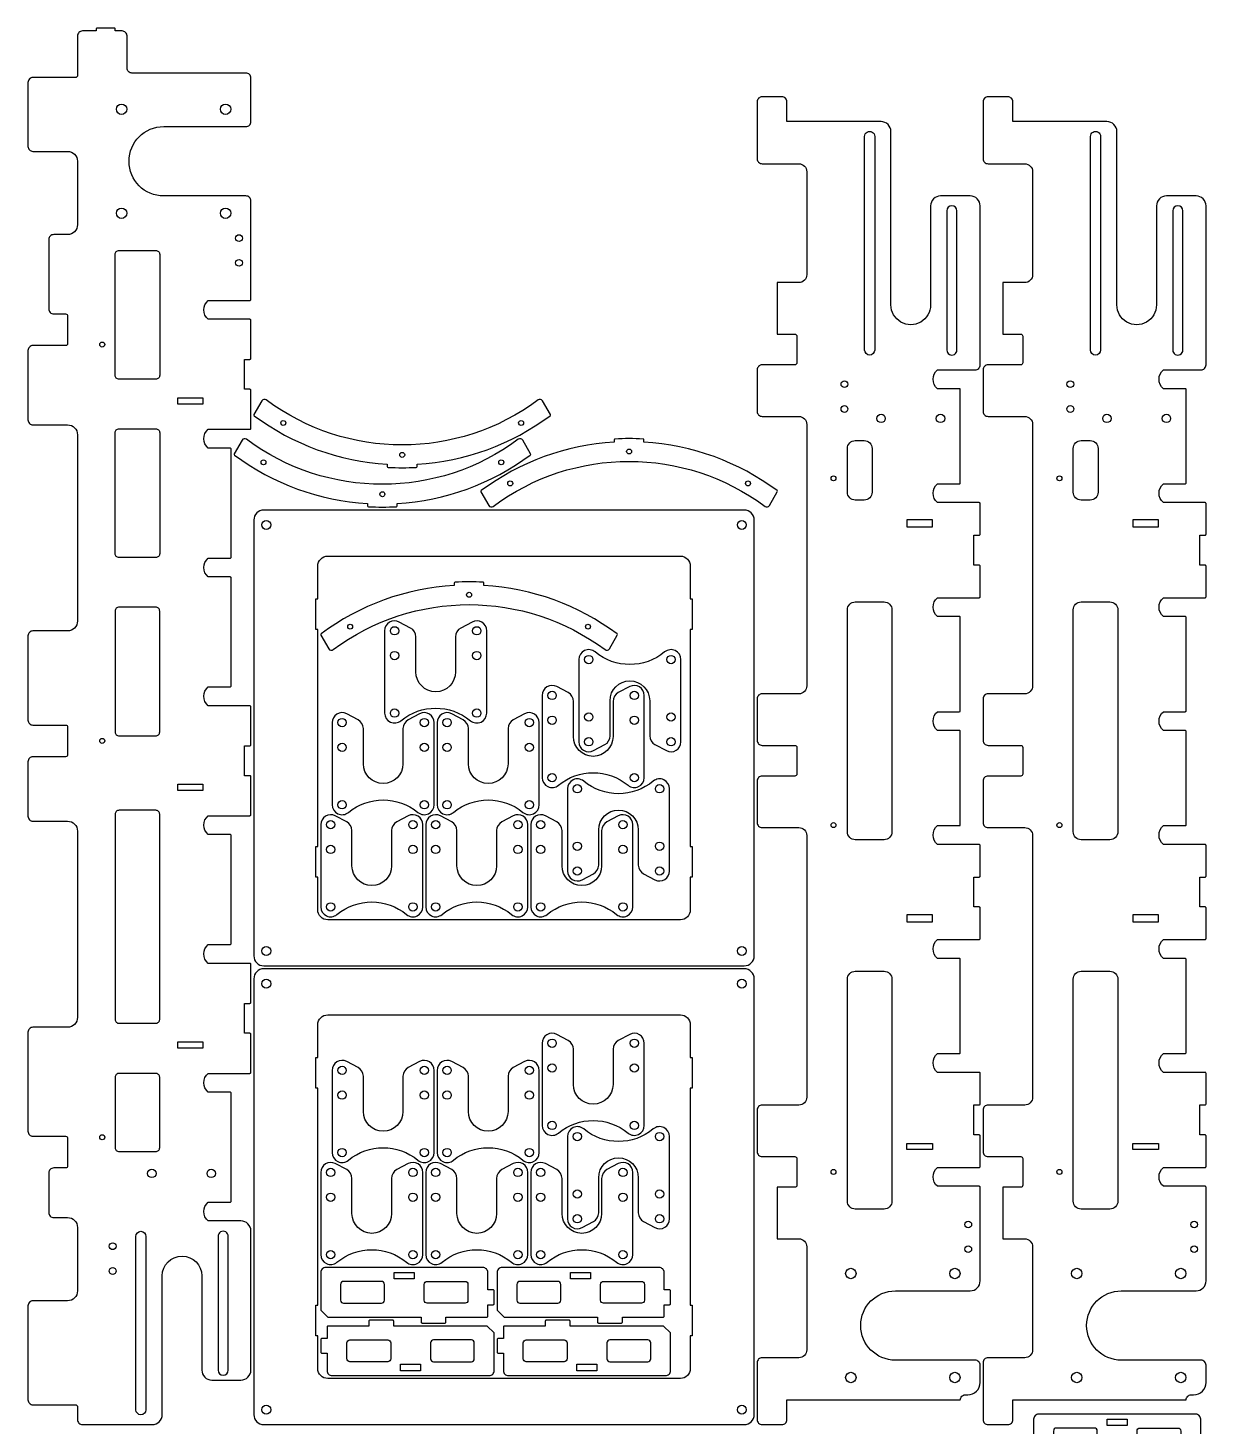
# Model space of a CAD drawing. Extents: x 6578 to 7772, y 12362 to 15184.
# Drawn here: x 6578 to 7768, y 13773 to 15184 of the extents above; entities that cross this region are included whole.
import ezdxf

# ---------------------------------------------------------------- set-up
doc = ezdxf.new("R2010")
doc.units = 0

# ---------------------------------------------------------------- blocks, each defined once
blk = doc.blocks.new('Part1522528238', base_point=(-50, 0))
at = {"layer": '1'}
for points in [[(6, 125.4, 0.4142136), (5, 126.4), (0, 126.4), (0, 167.6, 0.4142136), (-1, 168.6), (-12.5, 168.6), (-12.5, 174, 0.4142136), (-13.5, 175), (-26.5, 175, 0.4142136), (-27.5, 174), (-27.5, 168.6), (-45, 168.6, 0.4142136), (-50, 163.6), (-50, 5, 0.4142136), (-45, 0), (-7, 0), (0, 7), (0, 101.4), (5, 101.4, 0.4142136), (6, 102.4)], [(-14, 145.6), (-14, 107.4, -0.4142136), (-17, 104.4), (-33, 104.4, -0.4142136), (-36, 107.4), (-36, 145.6, -0.4142136), (-33, 148.6), (-17, 148.6, -0.4142136)], [(-14, 61.2, 0.4142136), (-17, 64.2), (-33, 64.2, 0.4142136), (-36, 61.2), (-36, 23, 0.4142136), (-33, 20), (-17, 20, 0.4142136), (-14, 23)]]:
    blk.add_lwpolyline(points, format="xyb", close=True, dxfattribs=at)
blk.add_lwpolyline([(-38.55, 94.4), (-38.55, 74.2), (-45.1, 74.2), (-45.1, 94.4)], close=True, dxfattribs=at)
blk = doc.blocks.new('Part1572707429', base_point=(-50, 0))
at = {"layer": '1'}
for points in [[(6, 125.4, 0.4142136), (5, 126.4), (0, 126.4), (0, 167.6, 0.4142136), (-1, 168.6), (-12.5, 168.6), (-12.5, 174, 0.4142136), (-13.5, 175), (-26.5, 175, 0.4142136), (-27.5, 174), (-27.5, 168.6), (-45, 168.6, 0.4142136), (-50, 163.6), (-50, 5, 0.4142136), (-45, 0), (-7, 0), (0, 7), (0, 101.4), (5, 101.4, 0.4142136), (6, 102.4)], [(-14, 145.6), (-14, 107.4, -0.4142136), (-17, 104.4), (-33, 104.4, -0.4142136), (-36, 107.4), (-36, 145.6, -0.4142136), (-33, 148.6), (-17, 148.6, -0.4142136)], [(-14, 61.2, 0.4142136), (-17, 64.2), (-33, 64.2, 0.4142136), (-36, 61.2), (-36, 23, 0.4142136), (-33, 20), (-17, 20, 0.4142136), (-14, 23)]]:
    blk.add_lwpolyline(points, format="xyb", close=True, dxfattribs=at)
blk.add_lwpolyline([(-38.55, 94.4), (-38.55, 74.2), (-45.1, 74.2), (-45.1, 94.4)], close=True, dxfattribs=at)
blk = doc.blocks.new('Part1651051524', base_point=(-50, 0))
at = {"layer": '1'}
for points in [[(6, 125.4, 0.4142136), (5, 126.4), (0, 126.4), (0, 167.6, 0.4142136), (-1, 168.6), (-12.5, 168.6), (-12.5, 174, 0.4142136), (-13.5, 175), (-26.5, 175, 0.4142136), (-27.5, 174), (-27.5, 168.6), (-45, 168.6, 0.4142136), (-50, 163.6), (-50, 5, 0.4142136), (-45, 0), (-7, 0), (0, 7), (0, 101.4), (5, 101.4, 0.4142136), (6, 102.4)], [(-14, 145.6), (-14, 107.4, -0.4142136), (-17, 104.4), (-33, 104.4, -0.4142136), (-36, 107.4), (-36, 145.6, -0.4142136), (-33, 148.6), (-17, 148.6, -0.4142136)], [(-14, 61.2, 0.4142136), (-17, 64.2), (-33, 64.2, 0.4142136), (-36, 61.2), (-36, 23, 0.4142136), (-33, 20), (-17, 20, 0.4142136), (-14, 23)]]:
    blk.add_lwpolyline(points, format="xyb", close=True, dxfattribs=at)
blk.add_lwpolyline([(-38.55, 94.4), (-38.55, 74.2), (-45.1, 74.2), (-45.1, 94.4)], close=True, dxfattribs=at)
blk = doc.blocks.new('Part410150590', base_point=(-51.5, -51.5))
at = {"layer": '1'}
blk.add_lwpolyline([(50.4, 36.8, 0.564148), (41.5, 51.5), (-41.5, 51.5, 0.635092), (-49.2, 35.1, -0.360783), (-49.2, -35.1, 0.635092), (-41.5, -51.5), (41.5, -51.5, 0.564148), (50.4, -36.8), (44.3, -25.3, 0.278651), (35.5, -20), (0, -20, -1), (0, 20), (35.5, 20, 0.278651), (44.3, 25.3)], format="xyb", close=True, dxfattribs=at)
for centre in [(-41.5, 41.5), (16.5, 41.5), (41.5, 41.5), (-41.5, -41.5), (16.5, -41.5), (41.5, -41.5)]:
    blk.add_circle(centre, 4.2, dxfattribs=at)
blk = doc.blocks.new('Part623803835', base_point=(-51.5, -51.5))
at = {"layer": '1'}
blk.add_lwpolyline([(50.4, 36.8, 0.564148), (41.5, 51.5), (-41.5, 51.5, 0.635092), (-49.2, 35.1, -0.360783), (-49.2, -35.1, 0.635092), (-41.5, -51.5), (41.5, -51.5, 0.564148), (50.4, -36.8), (44.3, -25.3, 0.278651), (35.5, -20), (0, -20, -1), (0, 20), (35.5, 20, 0.278651), (44.3, 25.3)], format="xyb", close=True, dxfattribs=at)
for centre in [(-41.5, 41.5), (16.5, 41.5), (41.5, 41.5), (-41.5, -41.5), (16.5, -41.5), (41.5, -41.5)]:
    blk.add_circle(centre, 4.2, dxfattribs=at)
blk = doc.blocks.new('Part292893852', base_point=(-51.5, -51.5))
at = {"layer": '1'}
blk.add_lwpolyline([(50.4, 36.8, 0.564148), (41.5, 51.5), (-41.5, 51.5, 0.635092), (-49.2, 35.1, -0.360783), (-49.2, -35.1, 0.635092), (-41.5, -51.5), (41.5, -51.5, 0.564148), (50.4, -36.8), (44.3, -25.3, 0.278651), (35.5, -20), (0, -20, -1), (0, 20), (35.5, 20, 0.278651), (44.3, 25.3)], format="xyb", close=True, dxfattribs=at)
for centre in [(-41.5, 41.5), (16.5, 41.5), (41.5, 41.5), (-41.5, -41.5), (16.5, -41.5), (41.5, -41.5)]:
    blk.add_circle(centre, 4.2, dxfattribs=at)
blk = doc.blocks.new('Part1244484945', base_point=(-51.5, -51.5))
at = {"layer": '1'}
blk.add_lwpolyline([(50.4, 36.8, 0.564148), (41.5, 51.5), (-41.5, 51.5, 0.635092), (-49.2, 35.1, -0.360783), (-49.2, -35.1, 0.635092), (-41.5, -51.5), (41.5, -51.5, 0.564148), (50.4, -36.8), (44.3, -25.3, 0.278651), (35.5, -20), (0, -20, -1), (0, 20), (35.5, 20, 0.278651), (44.3, 25.3)], format="xyb", close=True, dxfattribs=at)
for centre in [(-41.5, 41.5), (16.5, 41.5), (41.5, 41.5), (-41.5, -41.5), (16.5, -41.5), (41.5, -41.5)]:
    blk.add_circle(centre, 4.2, dxfattribs=at)
blk = doc.blocks.new('Part1448266379', base_point=(-51.5, -51.5))
at = {"layer": '1'}
blk.add_lwpolyline([(50.4, 36.8, 0.564148), (41.5, 51.5), (-41.5, 51.5, 0.635092), (-49.2, 35.1, -0.360783), (-49.2, -35.1, 0.635092), (-41.5, -51.5), (41.5, -51.5, 0.564148), (50.4, -36.8), (44.3, -25.3, 0.278651), (35.5, -20), (0, -20, -1), (0, 20), (35.5, 20, 0.278651), (44.3, 25.3)], format="xyb", close=True, dxfattribs=at)
for centre in [(-41.5, 41.5), (16.5, 41.5), (41.5, 41.5), (-41.5, -41.5), (16.5, -41.5), (41.5, -41.5)]:
    blk.add_circle(centre, 4.2, dxfattribs=at)
blk = doc.blocks.new('Part2090410665', base_point=(-51.5, -51.5))
at = {"layer": '1'}
blk.add_lwpolyline([(50.4, 36.8, 0.564148), (41.5, 51.5), (-41.5, 51.5, 0.635092), (-49.2, 35.1, -0.360783), (-49.2, -35.1, 0.635092), (-41.5, -51.5), (41.5, -51.5, 0.564148), (50.4, -36.8), (44.3, -25.3, 0.278651), (35.5, -20), (0, -20, -1), (0, 20), (35.5, 20, 0.278651), (44.3, 25.3)], format="xyb", close=True, dxfattribs=at)
for centre in [(-41.5, 41.5), (16.5, 41.5), (41.5, 41.5), (-41.5, -41.5), (16.5, -41.5), (41.5, -41.5)]:
    blk.add_circle(centre, 4.2, dxfattribs=at)
blk = doc.blocks.new('Part577507867', base_point=(-51.5, -51.5))
at = {"layer": '1'}
blk.add_lwpolyline([(50.4, 36.8, 0.564148), (41.5, 51.5), (-41.5, 51.5, 0.635092), (-49.2, 35.1, -0.360783), (-49.2, -35.1, 0.635092), (-41.5, -51.5), (41.5, -51.5, 0.564148), (50.4, -36.8), (44.3, -25.3, 0.278651), (35.5, -20), (0, -20, -1), (0, 20), (35.5, 20, 0.278651), (44.3, 25.3)], format="xyb", close=True, dxfattribs=at)
for centre in [(-41.5, 41.5), (16.5, 41.5), (41.5, 41.5), (-41.5, -41.5), (16.5, -41.5), (41.5, -41.5)]:
    blk.add_circle(centre, 4.2, dxfattribs=at)
blk = doc.blocks.new('Part814540800', base_point=(-50, 0))
at = {"layer": '1'}
for points in [[(6, 125.4, 0.4142136), (5, 126.4), (0, 126.4), (0, 167.6, 0.4142136), (-1, 168.6), (-12.5, 168.6), (-12.5, 174, 0.4142136), (-13.5, 175), (-26.5, 175, 0.4142136), (-27.5, 174), (-27.5, 168.6), (-45, 168.6, 0.4142136), (-50, 163.6), (-50, 5, 0.4142136), (-45, 0), (-7, 0), (0, 7), (0, 101.4), (5, 101.4, 0.4142136), (6, 102.4)], [(-14, 145.6), (-14, 107.4, -0.4142136), (-17, 104.4), (-33, 104.4, -0.4142136), (-36, 107.4), (-36, 145.6, -0.4142136), (-33, 148.6), (-17, 148.6, -0.4142136)], [(-14, 61.2, 0.4142136), (-17, 64.2), (-33, 64.2, 0.4142136), (-36, 61.2), (-36, 23, 0.4142136), (-33, 20), (-17, 20, 0.4142136), (-14, 23)]]:
    blk.add_lwpolyline(points, format="xyb", close=True, dxfattribs=at)
blk.add_lwpolyline([(-38.55, 94.4), (-38.55, 74.2), (-45.1, 74.2), (-45.1, 94.4)], close=True, dxfattribs=at)
blk = doc.blocks.new('Part955461037', base_point=(-50, 0))
at = {"layer": '1'}
for points in [[(6, 125.4, 0.4142136), (5, 126.4), (0, 126.4), (0, 167.6, 0.4142136), (-1, 168.6), (-12.5, 168.6), (-12.5, 174, 0.4142136), (-13.5, 175), (-26.5, 175, 0.4142136), (-27.5, 174), (-27.5, 168.6), (-45, 168.6, 0.4142136), (-50, 163.6), (-50, 5, 0.4142136), (-45, 0), (-7, 0), (0, 7), (0, 101.4), (5, 101.4, 0.4142136), (6, 102.4)], [(-14, 145.6), (-14, 107.4, -0.4142136), (-17, 104.4), (-33, 104.4, -0.4142136), (-36, 107.4), (-36, 145.6, -0.4142136), (-33, 148.6), (-17, 148.6, -0.4142136)], [(-14, 61.2, 0.4142136), (-17, 64.2), (-33, 64.2, 0.4142136), (-36, 61.2), (-36, 23, 0.4142136), (-33, 20), (-17, 20, 0.4142136), (-14, 23)]]:
    blk.add_lwpolyline(points, format="xyb", close=True, dxfattribs=at)
blk.add_lwpolyline([(-38.55, 94.4), (-38.55, 74.2), (-45.1, 74.2), (-45.1, 94.4)], close=True, dxfattribs=at)
blk = doc.blocks.new('Part1011999156', base_point=(-230, -252.5))
at = {"layer": '1'}
for points in [[(230, 242.5, 0.414214), (220, 252.5), (-220, 252.5, 0.414214), (-230, 242.5), (-230, -242.5, 0.414214), (-220, -252.5), (220, -252.5, 0.414214), (230, -242.5)], [(183.5, 178), (183.5, -178, -0.414214), (173.5, -188), (140.5, -188), (140.5, -190), (109.5, -190), (109.5, -188), (-109.5, -188), (-109.5, -190), (-140.5, -190), (-140.5, -188), (-173.5, -188, -0.414214), (-183.5, -178), (-183.5, 178, -0.414214), (-173.5, 188), (-140.5, 188), (-140.5, 190), (-109.5, 190), (-109.5, 188), (109.5, 188), (109.5, 190), (140.5, 190), (140.5, 188), (173.5, 188, -0.414214)]]:
    blk.add_lwpolyline(points, format="xyb", close=True, dxfattribs=at)
for centre in [(-215, 240), (215, 240), (-215, -240), (215, -240)]:
    blk.add_circle(centre, 4.5, dxfattribs=at)
blk = doc.blocks.new('Part1144773923', base_point=(-4.5, -30))
at = {"layer": '1'}
for points in [[(1405, 95.5, 0.414214), (1395, 105.5), (1255, 105.5, -1), (1255, 145.5), (1350, 145.5, 0.414214), (1360, 155.5), (1360, 185, 0.414214), (1350, 195), (1209.5, 195, 0.414214), (1199.5, 185), (1199.5, 151.9, -0.460628), (1180.5, 151.9), (1180.5, 174, 0.414214), (1179.5, 175), (1070.5, 175, 0.414214), (1069.5, 174), (1069.5, 151.9, -0.460628), (1050.5, 151.9), (1050.5, 194, 0.414214), (1049.5, 195), (1011.1, 195, 0.414214), (1010.1, 194), (1010.1, 188.7), (979.9, 188.7), (979.9, 194, 0.414214), (978.9, 195), (940.5, 195, 0.414214), (939.5, 194), (939.5, 151.9, -0.460628), (920.5, 151.9), (920.5, 174, 0.414214), (919.5, 175), (810.5, 175, 0.414214), (809.5, 174), (809.5, 151.9, -0.460628), (790.5, 151.9), (790.5, 194, 0.414214), (789.5, 195), (751.1, 195, 0.414214), (750.1, 194), (750.1, 188.7), (719.9, 188.7), (719.9, 194, 0.414214), (718.9, 195), (680.5, 195, 0.414214), (679.5, 194), (679.5, 151.9, -0.460628), (660.5, 151.9), (660.5, 174, 0.414214), (659.5, 175), (550.5, 175, 0.414214), (549.5, 174), (549.5, 151.9, -0.460628), (530.5, 151.9), (530.5, 174, 0.414214), (529.5, 175), (420.5, 175, 0.414214), (419.5, 174), (419.5, 151.9, -0.460628), (400.5, 151.9), (400.5, 194, 0.414214), (399.5, 195), (361.1, 195, 0.414214), (360.1, 194), (360.1, 188.7), (329.9, 188.7), (329.9, 194, 0.414214), (328.9, 195), (290.5, 195, 0.414214), (289.5, 194), (289.5, 151.9, -0.460628), (270.5, 151.9), (270.5, 194, 0.414214), (269.5, 195), (170, 195, 0.414214), (165, 190), (165, 107, -1), (95, 107), (95, 190, 0.414214), (90, 195), (46, 195, 0.414214), (41, 190), (41, 75, -0.414214), (36, 70), (3.5, 70, 0.414214), (-1.5, 65), (-1.5, 58), (-3.5, 58, 0.414214), (-4.5, 57), (-4.5, 40, 0.414214), (-3.5, 39), (-1.5, 39), (-1.5, 25, 0.414214), (3.5, 20), (43.5, 20, -0.414214), (45.5, 18), (45.5, -25, 0.414214), (50.5, -30), (115, -30, 0.414214), (120, -25), (120, 10, -0.414214), (130, 20), (194, 20, -0.414214), (204, 10), (204, -4, 0.414214), (209, -9), (279, -9, 0.414214), (284, -4), (284, 8, -0.414214), (286, 10), (314, 10, -0.414214), (316, 8), (316, -25, 0.414214), (321, -30), (391, -30, 0.414214), (396, -25), (396, 10, -0.414214), (406, 20), (594, 20, -0.414214), (604, 10), (604, -25, 0.414214), (609, -30), (694, -30, 0.414214), (699, -25), (699, 8, -0.414214), (701, 10), (729, 10, -0.414214), (731, 8), (731, -25, 0.414214), (736, -30), (791, -30, 0.414214), (796, -25), (796, 10, -0.414214), (806, 20), (994, 20, -0.414214), (1004, 10), (1004, -25, 0.414214), (1009, -30), (1109, -30, 0.414214), (1114, -25), (1114, 8, -0.414214), (1116, 10), (1144, 10, -0.414214), (1146, 8), (1146, -4, 0.414214), (1151, -9), (1191, -9, 0.414214), (1196, -4), (1196, 10, -0.414214), (1206, 20), (1270.1, 20, -0.414214), (1280.1, 10), (1280.1, -25, 0.414214), (1285.1, -30), (1380, -30, 0.414214), (1385, -25), (1385, 18, -0.414214), (1387, 20), (1400, 20, 0.414214), (1405, 25)], [(1350, 172.1), (1215, 172.1, 1), (1215, 161.9), (1350, 161.9, 1)], [(350, 99), (350, 62, -0.414214), (346, 58), (224, 58, -0.414214), (220, 62), (220, 99, -0.414214), (224, 103), (346, 103, -0.414214)], [(530, 99), (530, 62, -0.414214), (526, 58), (404, 58, -0.414214), (400, 62), (400, 99, -0.414214), (404, 103), (526, 103, -0.414214)], [(710, 99, 0.414214), (706, 103), (584, 103, 0.414214), (580, 99), (580, 62, 0.414214), (584, 58), (706, 58, 0.414214), (710, 62)], [(1000, 99, 0.414214), (996, 103), (789, 103, 0.414214), (785, 99), (785, 62, 0.414214), (789, 58), (996, 58, 0.414214), (1000, 62)], [(1129.5, 99, 0.414214), (1125.5, 103), (1054.5, 103, 0.414214), (1050.5, 99), (1050.5, 62, 0.414214), (1054.5, 58), (1125.5, 58, 0.414214), (1129.5, 62)], [(1390, 89.1, -1), (1390, 78.9), (1215, 78.9, -1), (1215, 89.1)]]:
    blk.add_lwpolyline(points, format="xyb", close=True, dxfattribs=at)
for points in [[(375.1, 146.5), (375.1, 121.3), (368.6, 121.3), (368.6, 146.5)], [(765.1, 146.5), (765.1, 121.3), (758.6, 121.3), (758.6, 146.5)], [(1025.1, 146.5), (1025.1, 121.3), (1018.6, 121.3), (1018.6, 146.5)]]:
    blk.add_lwpolyline(points, close=True, dxfattribs=at)
for centre, radius in [((207.5, 183), 3.4), ((232.5, 183), 3.4), ((77.5, 169.5), 5.25), ((182.5, 169.5), 5.25), ((1151.5, 155), 4.25), ((1151.5, 95), 4.25), ((77.5, 64.5), 5.25), ((182.5, 64.5), 5.25), ((1225, 55.5), 3.4), ((1250, 55.5), 3.4), ((315, 45), 2.5), ((715, 45), 2.5), ((1115, 45), 2.5)]:
    blk.add_circle(centre, radius, dxfattribs=at)
blk = doc.blocks.new('Part1397947152', base_point=(-51.5, -51.5))
at = {"layer": '1'}
blk.add_lwpolyline([(50.4, 36.8, 0.564148), (41.5, 51.5), (-41.5, 51.5, 0.635092), (-49.2, 35.1, -0.360783), (-49.2, -35.1, 0.635092), (-41.5, -51.5), (41.5, -51.5, 0.564148), (50.4, -36.8), (44.3, -25.3, 0.278651), (35.5, -20), (0, -20, -1), (0, 20), (35.5, 20, 0.278651), (44.3, 25.3)], format="xyb", close=True, dxfattribs=at)
for centre in [(-41.5, 41.5), (16.5, 41.5), (41.5, 41.5), (-41.5, -41.5), (16.5, -41.5), (41.5, -41.5)]:
    blk.add_circle(centre, 4.2, dxfattribs=at)
blk = doc.blocks.new('Part697620999', base_point=(-51.5, -51.5))
at = {"layer": '1'}
blk.add_lwpolyline([(50.4, 36.8, 0.564148), (41.5, 51.5), (-41.5, 51.5, 0.635092), (-49.2, 35.1, -0.360783), (-49.2, -35.1, 0.635092), (-41.5, -51.5), (41.5, -51.5, 0.564148), (50.4, -36.8), (44.3, -25.3, 0.278651), (35.5, -20), (0, -20, -1), (0, 20), (35.5, 20, 0.278651), (44.3, 25.3)], format="xyb", close=True, dxfattribs=at)
for centre in [(-41.5, 41.5), (16.5, 41.5), (41.5, 41.5), (-41.5, -41.5), (16.5, -41.5), (41.5, -41.5)]:
    blk.add_circle(centre, 4.2, dxfattribs=at)
blk = doc.blocks.new('Part1007782163', base_point=(-149.7, -203))
at = {"layer": '1'}
blk.add_lwpolyline([(149.6, -149.2), (141.6, -135.5, 0.448529), (137.2, -134.6, -0.331014), (-137.2, -134.6, 0.448529), (-141.6, -135.5), (-149.6, -149.2, 0.380534), (-149.3, -150.5, 0.146), (-15, -199.5), (-15, -201.6, 0.398025), (-14.1, -202.6, 0.0278), (14.1, -202.6, 0.398025), (15, -201.6), (15, -199.5, 0.146), (149.3, -150.5, 0.380534)], format="xyb", close=True, dxfattribs=at)
for centre in [(-120, -157.8), (120, -157.8), (0, -190)]:
    blk.add_circle(centre, 2.5, dxfattribs=at)
blk = doc.blocks.new('Part1887703196', base_point=(-51.5, -51.5))
at = {"layer": '1'}
blk.add_lwpolyline([(50.4, 36.8, 0.564148), (41.5, 51.5), (-41.5, 51.5, 0.635092), (-49.2, 35.1, -0.360783), (-49.2, -35.1, 0.635092), (-41.5, -51.5), (41.5, -51.5, 0.564148), (50.4, -36.8), (44.3, -25.3, 0.278651), (35.5, -20), (0, -20, -1), (0, 20), (35.5, 20, 0.278651), (44.3, 25.3)], format="xyb", close=True, dxfattribs=at)
for centre in [(-41.5, 41.5), (16.5, 41.5), (41.5, 41.5), (-41.5, -41.5), (16.5, -41.5), (41.5, -41.5)]:
    blk.add_circle(centre, 4.2, dxfattribs=at)
blk = doc.blocks.new('Part479207461', base_point=(-51.5, -51.5))
at = {"layer": '1'}
blk.add_lwpolyline([(50.4, 36.8, 0.564148), (41.5, 51.5), (-41.5, 51.5, 0.635092), (-49.2, 35.1, -0.360783), (-49.2, -35.1, 0.635092), (-41.5, -51.5), (41.5, -51.5, 0.564148), (50.4, -36.8), (44.3, -25.3, 0.278651), (35.5, -20), (0, -20, -1), (0, 20), (35.5, 20, 0.278651), (44.3, 25.3)], format="xyb", close=True, dxfattribs=at)
for centre in [(-41.5, 41.5), (16.5, 41.5), (41.5, 41.5), (-41.5, -41.5), (16.5, -41.5), (41.5, -41.5)]:
    blk.add_circle(centre, 4.2, dxfattribs=at)
blk = doc.blocks.new('Part1319103831', base_point=(-51.5, -51.5))
at = {"layer": '1'}
blk.add_lwpolyline([(50.4, 36.8, 0.564148), (41.5, 51.5), (-41.5, 51.5, 0.635092), (-49.2, 35.1, -0.360783), (-49.2, -35.1, 0.635092), (-41.5, -51.5), (41.5, -51.5, 0.564148), (50.4, -36.8), (44.3, -25.3, 0.278651), (35.5, -20), (0, -20, -1), (0, 20), (35.5, 20, 0.278651), (44.3, 25.3)], format="xyb", close=True, dxfattribs=at)
for centre in [(-41.5, 41.5), (16.5, 41.5), (41.5, 41.5), (-41.5, -41.5), (16.5, -41.5), (41.5, -41.5)]:
    blk.add_circle(centre, 4.2, dxfattribs=at)
blk = doc.blocks.new('Part708903608', base_point=(-51.5, -51.5))
at = {"layer": '1'}
blk.add_lwpolyline([(50.4, 36.8, 0.564148), (41.5, 51.5), (-41.5, 51.5, 0.635092), (-49.2, 35.1, -0.360783), (-49.2, -35.1, 0.635092), (-41.5, -51.5), (41.5, -51.5, 0.564148), (50.4, -36.8), (44.3, -25.3, 0.278651), (35.5, -20), (0, -20, -1), (0, 20), (35.5, 20, 0.278651), (44.3, 25.3)], format="xyb", close=True, dxfattribs=at)
for centre in [(-41.5, 41.5), (16.5, 41.5), (41.5, 41.5), (-41.5, -41.5), (16.5, -41.5), (41.5, -41.5)]:
    blk.add_circle(centre, 4.2, dxfattribs=at)
blk = doc.blocks.new('Part846213018', base_point=(-51.5, -51.5))
at = {"layer": '1'}
blk.add_lwpolyline([(50.4, 36.8, 0.564148), (41.5, 51.5), (-41.5, 51.5, 0.635092), (-49.2, 35.1, -0.360783), (-49.2, -35.1, 0.635092), (-41.5, -51.5), (41.5, -51.5, 0.564148), (50.4, -36.8), (44.3, -25.3, 0.278651), (35.5, -20), (0, -20, -1), (0, 20), (35.5, 20, 0.278651), (44.3, 25.3)], format="xyb", close=True, dxfattribs=at)
for centre in [(-41.5, 41.5), (16.5, 41.5), (41.5, 41.5), (-41.5, -41.5), (16.5, -41.5), (41.5, -41.5)]:
    blk.add_circle(centre, 4.2, dxfattribs=at)
blk = doc.blocks.new('Part278149310', base_point=(-51.5, -51.5))
at = {"layer": '1'}
blk.add_lwpolyline([(50.4, 36.8, 0.564148), (41.5, 51.5), (-41.5, 51.5, 0.635092), (-49.2, 35.1, -0.360783), (-49.2, -35.1, 0.635092), (-41.5, -51.5), (41.5, -51.5, 0.564148), (50.4, -36.8), (44.3, -25.3, 0.278651), (35.5, -20), (0, -20, -1), (0, 20), (35.5, 20, 0.278651), (44.3, 25.3)], format="xyb", close=True, dxfattribs=at)
for centre in [(-41.5, 41.5), (16.5, 41.5), (41.5, 41.5), (-41.5, -41.5), (16.5, -41.5), (41.5, -41.5)]:
    blk.add_circle(centre, 4.2, dxfattribs=at)
blk = doc.blocks.new('Part2048611768', base_point=(-51.5, -51.5))
at = {"layer": '1'}
blk.add_lwpolyline([(50.4, 36.8, 0.564148), (41.5, 51.5), (-41.5, 51.5, 0.635092), (-49.2, 35.1, -0.360783), (-49.2, -35.1, 0.635092), (-41.5, -51.5), (41.5, -51.5, 0.564148), (50.4, -36.8), (44.3, -25.3, 0.278651), (35.5, -20), (0, -20, -1), (0, 20), (35.5, 20, 0.278651), (44.3, 25.3)], format="xyb", close=True, dxfattribs=at)
for centre in [(-41.5, 41.5), (16.5, 41.5), (41.5, 41.5), (-41.5, -41.5), (16.5, -41.5), (41.5, -41.5)]:
    blk.add_circle(centre, 4.2, dxfattribs=at)
blk = doc.blocks.new('Part396262022', base_point=(-230, -252.5))
at = {"layer": '1'}
for points in [[(230, 242.5, 0.414214), (220, 252.5), (-220, 252.5, 0.414214), (-230, 242.5), (-230, -242.5, 0.414214), (-220, -252.5), (220, -252.5, 0.414214), (230, -242.5)], [(183.5, 178), (183.5, -178, -0.414214), (173.5, -188), (140.5, -188), (140.5, -190), (109.5, -190), (109.5, -188), (-109.5, -188), (-109.5, -190), (-140.5, -190), (-140.5, -188), (-173.5, -188, -0.414214), (-183.5, -178), (-183.5, 178, -0.414214), (-173.5, 188), (-140.5, 188), (-140.5, 190), (-109.5, 190), (-109.5, 188), (109.5, 188), (109.5, 190), (140.5, 190), (140.5, 188), (173.5, 188, -0.414214)]]:
    blk.add_lwpolyline(points, format="xyb", close=True, dxfattribs=at)
for centre in [(-215, 240), (215, 240), (-215, -240), (215, -240)]:
    blk.add_circle(centre, 4.5, dxfattribs=at)
blk = doc.blocks.new('Part964559011', base_point=(0, -30))
at = {"layer": '1'}
for points in [[(1340, -5, 0.414214), (1335, 0), (1315, 0), (1315, 175, -0.414214), (1310, 180), (1310, 182.5, 0.414214), (1297.5, 195), (1280, 195, 0.414214), (1275, 190), (1275, 109.5, -1), (1205, 109.5), (1205, 185, 0.414214), (1195, 195), (1100.5, 195, 0.414214), (1099.5, 194), (1099.5, 151.9, -0.460628), (1080.5, 151.9), (1080.5, 194, 0.414214), (1079.5, 195), (1048.7, 195, 0.414214), (1047.7, 194), (1047.7, 188.7), (1017.4, 188.7), (1017.4, 194, 0.414214), (1016.4, 195), (985.5, 195, 0.414214), (984.5, 194), (984.5, 151.9, -0.460628), (965.5, 151.9), (965.5, 174, 0.414214), (964.5, 175), (870.5, 175, 0.414214), (869.5, 174), (869.5, 151.9, -0.460628), (850.5, 151.9), (850.5, 194, 0.414214), (849.5, 195), (818.6, 195, 0.414214), (817.6, 194), (817.6, 188.7), (787.4, 188.7), (787.4, 194, 0.414214), (786.4, 195), (755.5, 195, 0.414214), (754.5, 194), (754.5, 151.9, -0.460628), (735.5, 151.9), (735.5, 174, 0.414214), (734.5, 175), (640.5, 175, 0.414214), (639.5, 174), (639.5, 151.9, -0.460628), (620.5, 151.9), (620.5, 174, 0.414214), (619.5, 175), (525.5, 175, 0.414214), (524.5, 174), (524.5, 151.9, -0.460628), (505.5, 151.9), (505.5, 194, 0.414214), (504.5, 195), (473.6, 195, 0.414214), (472.6, 194), (472.6, 188.7), (442.4, 188.7), (442.4, 194, 0.414214), (441.4, 195), (410.5, 195, 0.414214), (409.5, 194), (409.5, 151.9, -0.460628), (390.5, 151.9), (390.5, 174, 0.414214), (389.5, 175), (295.5, 175, 0.414214), (294.5, 174), (294.5, 151.9, -0.460628), (275.5, 151.9), (275.5, 190, 0.414214), (270.5, 195), (110, 195, 0.414214), (100, 185), (100, 155, 0.414214), (110, 145), (210, 145, -1), (210, 105), (35, 105, 0.414214), (25, 95), (25, 0), (5, 0, 0.414214), (0, -5), (0, -25, 0.414214), (5, -30), (62.5, -30, 0.414214), (67.5, -25), (67.5, 12, -0.414214), (75.5, 20), (179.5, 20, -0.414214), (187.5, 12), (187.5, -10), (239.5, -10), (239.5, 8, -0.414214), (241.5, 10), (268.5, 10, -0.414214), (270.5, 8), (270.5, -25, 0.414214), (275.5, -30), (317.5, -30, 0.414214), (322.5, -25), (322.5, 12, -0.414214), (330.5, 20), (594.5, 20, -0.414214), (602.5, 12), (602.5, -25, 0.414214), (607.5, -30), (649.5, -30, 0.414214), (654.5, -25), (654.5, 8, -0.414214), (656.5, 10), (683.5, 10, -0.414214), (685.5, 8), (685.5, -25, 0.414214), (690.5, -30), (732.5, -30, 0.414214), (737.5, -25), (737.5, 12, -0.414214), (745.5, 20), (1009.5, 20, -0.414214), (1017.5, 12), (1017.5, -25, 0.414214), (1022.5, -30), (1064.5, -30, 0.414214), (1069.5, -25), (1069.5, 8, -0.414214), (1071.5, 10), (1098.5, 10, -0.414214), (1100.5, 8), (1100.5, -10), (1152.5, -10), (1152.5, 12, -0.414214), (1160.5, 20), (1264.5, 20, -0.414214), (1272.5, 12), (1272.5, -25, 0.414214), (1277.5, -30), (1335, -30, 0.414214), (1340, -25)], [(255.5, 171.6), (115, 171.6, 1), (115, 161.4), (255.5, 161.4, 1)], [(749.7, 98), (749.7, 69, -0.414214), (741.7, 61), (517.7, 61, -0.414214), (509.7, 69), (509.7, 98, -0.414214), (517.7, 106), (741.7, 106, -0.414214)], [(1122.5, 98), (1122.5, 69, -0.414214), (1114.5, 61), (890.5, 61, -0.414214), (882.5, 69), (882.5, 98, -0.414214), (890.5, 106), (1114.5, 106, -0.414214)], [(255.5, 88.6, -1), (255.5, 78.4), (40, 78.4, -1), (40, 88.6)], [(406.9, 78), (406.9, 69, -0.414214), (398.9, 61), (354.9, 61, -0.414214), (346.9, 69), (346.9, 78, -0.414214), (354.9, 86), (398.9, 86, -0.414214)]]:
    blk.add_lwpolyline(points, format="xyb", close=True, dxfattribs=at)
for points in [[(433.9, 147), (426.9, 147), (426.9, 121), (433.9, 121)], [(832.5, 147), (825.5, 147), (825.5, 121), (832.5, 121)], [(1062.5, 147), (1062.5, 121), (1056.2, 121), (1056.2, 147)]]:
    blk.add_lwpolyline(points, close=True, dxfattribs=at)
for centre, radius in [((1138, 183), 3.4), ((1163, 183), 3.4), ((1187.5, 169.5), 5.25), ((1292.5, 169.5), 5.25), ((324.5, 155), 4.25), ((324.5, 95), 4.25), ((290, 58), 3.4), ((315, 58), 3.4), ((1187.5, 64.5), 5.25), ((1292.5, 64.5), 5.25), ((385, 47), 2.5), ((735, 47), 2.5), ((1085, 47), 2.5)]:
    blk.add_circle(centre, radius, dxfattribs=at)
blk = doc.blocks.new('Part954618161', base_point=(0, -30))
at = {"layer": '1'}
for points in [[(1340, -5, 0.414214), (1335, 0), (1315, 0), (1315, 175, -0.414214), (1310, 180), (1310, 182.5, 0.414214), (1297.5, 195), (1280, 195, 0.414214), (1275, 190), (1275, 109.5, -1), (1205, 109.5), (1205, 185, 0.414214), (1195, 195), (1100.5, 195, 0.414214), (1099.5, 194), (1099.5, 151.9, -0.460628), (1080.5, 151.9), (1080.5, 194, 0.414214), (1079.5, 195), (1048.7, 195, 0.414214), (1047.7, 194), (1047.7, 188.7), (1017.4, 188.7), (1017.4, 194, 0.414214), (1016.4, 195), (985.5, 195, 0.414214), (984.5, 194), (984.5, 151.9, -0.460628), (965.5, 151.9), (965.5, 174, 0.414214), (964.5, 175), (870.5, 175, 0.414214), (869.5, 174), (869.5, 151.9, -0.460628), (850.5, 151.9), (850.5, 194, 0.414214), (849.5, 195), (818.6, 195, 0.414214), (817.6, 194), (817.6, 188.7), (787.4, 188.7), (787.4, 194, 0.414214), (786.4, 195), (755.5, 195, 0.414214), (754.5, 194), (754.5, 151.9, -0.460628), (735.5, 151.9), (735.5, 174, 0.414214), (734.5, 175), (640.5, 175, 0.414214), (639.5, 174), (639.5, 151.9, -0.460628), (620.5, 151.9), (620.5, 174, 0.414214), (619.5, 175), (525.5, 175, 0.414214), (524.5, 174), (524.5, 151.9, -0.460628), (505.5, 151.9), (505.5, 194, 0.414214), (504.5, 195), (473.6, 195, 0.414214), (472.6, 194), (472.6, 188.7), (442.4, 188.7), (442.4, 194, 0.414214), (441.4, 195), (410.5, 195, 0.414214), (409.5, 194), (409.5, 151.9, -0.460628), (390.5, 151.9), (390.5, 174, 0.414214), (389.5, 175), (295.5, 175, 0.414214), (294.5, 174), (294.5, 151.9, -0.460628), (275.5, 151.9), (275.5, 190, 0.414214), (270.5, 195), (110, 195, 0.414214), (100, 185), (100, 155, 0.414214), (110, 145), (210, 145, -1), (210, 105), (35, 105, 0.414214), (25, 95), (25, 0), (5, 0, 0.414214), (0, -5), (0, -25, 0.414214), (5, -30), (62.5, -30, 0.414214), (67.5, -25), (67.5, 12, -0.414214), (75.5, 20), (179.5, 20, -0.414214), (187.5, 12), (187.5, -10), (239.5, -10), (239.5, 8, -0.414214), (241.5, 10), (268.5, 10, -0.414214), (270.5, 8), (270.5, -25, 0.414214), (275.5, -30), (317.5, -30, 0.414214), (322.5, -25), (322.5, 12, -0.414214), (330.5, 20), (594.5, 20, -0.414214), (602.5, 12), (602.5, -25, 0.414214), (607.5, -30), (649.5, -30, 0.414214), (654.5, -25), (654.5, 8, -0.414214), (656.5, 10), (683.5, 10, -0.414214), (685.5, 8), (685.5, -25, 0.414214), (690.5, -30), (732.5, -30, 0.414214), (737.5, -25), (737.5, 12, -0.414214), (745.5, 20), (1009.5, 20, -0.414214), (1017.5, 12), (1017.5, -25, 0.414214), (1022.5, -30), (1064.5, -30, 0.414214), (1069.5, -25), (1069.5, 8, -0.414214), (1071.5, 10), (1098.5, 10, -0.414214), (1100.5, 8), (1100.5, -10), (1152.5, -10), (1152.5, 12, -0.414214), (1160.5, 20), (1264.5, 20, -0.414214), (1272.5, 12), (1272.5, -25, 0.414214), (1277.5, -30), (1335, -30, 0.414214), (1340, -25)], [(255.5, 171.6), (115, 171.6, 1), (115, 161.4), (255.5, 161.4, 1)], [(749.7, 98), (749.7, 69, -0.414214), (741.7, 61), (517.7, 61, -0.414214), (509.7, 69), (509.7, 98, -0.414214), (517.7, 106), (741.7, 106, -0.414214)], [(1122.5, 98), (1122.5, 69, -0.414214), (1114.5, 61), (890.5, 61, -0.414214), (882.5, 69), (882.5, 98, -0.414214), (890.5, 106), (1114.5, 106, -0.414214)], [(255.5, 88.6, -1), (255.5, 78.4), (40, 78.4, -1), (40, 88.6)], [(406.9, 78), (406.9, 69, -0.414214), (398.9, 61), (354.9, 61, -0.414214), (346.9, 69), (346.9, 78, -0.414214), (354.9, 86), (398.9, 86, -0.414214)]]:
    blk.add_lwpolyline(points, format="xyb", close=True, dxfattribs=at)
for points in [[(433.9, 147), (426.9, 147), (426.9, 121), (433.9, 121)], [(832.5, 147), (825.5, 147), (825.5, 121), (832.5, 121)], [(1062.5, 147), (1062.5, 121), (1056.2, 121), (1056.2, 147)]]:
    blk.add_lwpolyline(points, close=True, dxfattribs=at)
for centre, radius in [((1138, 183), 3.4), ((1163, 183), 3.4), ((1187.5, 169.5), 5.25), ((1292.5, 169.5), 5.25), ((324.5, 155), 4.25), ((324.5, 95), 4.25), ((290, 58), 3.4), ((315, 58), 3.4), ((1187.5, 64.5), 5.25), ((1292.5, 64.5), 5.25), ((385, 47), 2.5), ((735, 47), 2.5), ((1085, 47), 2.5)]:
    blk.add_circle(centre, radius, dxfattribs=at)
blk = doc.blocks.new('Part1141490934', base_point=(-149.7, -203))
at = {"layer": '1'}
blk.add_lwpolyline([(149.6, -149.2), (141.6, -135.5, 0.448529), (137.2, -134.6, -0.331014), (-137.2, -134.6, 0.448529), (-141.6, -135.5), (-149.6, -149.2, 0.380534), (-149.3, -150.5, 0.146), (-15, -199.5), (-15, -201.6, 0.398025), (-14.1, -202.6, 0.0278), (14.1, -202.6, 0.398025), (15, -201.6), (15, -199.5, 0.146), (149.3, -150.5, 0.380534)], format="xyb", close=True, dxfattribs=at)
for centre in [(-120, -157.8), (120, -157.8), (0, -190)]:
    blk.add_circle(centre, 2.5, dxfattribs=at)
blk = doc.blocks.new('Part530972004', base_point=(-149.7, -203))
at = {"layer": '1'}
blk.add_lwpolyline([(149.6, -149.2), (141.6, -135.5, 0.448529), (137.2, -134.6, -0.331014), (-137.2, -134.6, 0.448529), (-141.6, -135.5), (-149.6, -149.2, 0.380534), (-149.3, -150.5, 0.146), (-15, -199.5), (-15, -201.6, 0.398025), (-14.1, -202.6, 0.0278), (14.1, -202.6, 0.398025), (15, -201.6), (15, -199.5, 0.146), (149.3, -150.5, 0.380534)], format="xyb", close=True, dxfattribs=at)
for centre in [(-120, -157.8), (120, -157.8), (0, -190)]:
    blk.add_circle(centre, 2.5, dxfattribs=at)
blk = doc.blocks.new('Part1031288019', base_point=(-149.7, -203))
at = {"layer": '1'}
blk.add_lwpolyline([(149.6, -149.2), (141.6, -135.5, 0.448529), (137.2, -134.6, -0.331014), (-137.2, -134.6, 0.448529), (-141.6, -135.5), (-149.6, -149.2, 0.380534), (-149.3, -150.5, 0.146), (-15, -199.5), (-15, -201.6, 0.398025), (-14.1, -202.6, 0.0278), (14.1, -202.6, 0.398025), (15, -201.6), (15, -199.5, 0.146), (149.3, -150.5, 0.380534)], format="xyb", close=True, dxfattribs=at)
for centre in [(-120, -157.8), (120, -157.8), (0, -190)]:
    blk.add_circle(centre, 2.5, dxfattribs=at)

msp = doc.modelspace()

# ---------------------------------------------------------------- block references
at = {"layer": '1'}
for name, p, rotation in [('Part1144773923', (6577.6, 15183.7), 269.999999977959), ('Part964559011', (7313.6, 15114.2), 269.999999977959), ('Part954618161', (7541.6, 15114.2), 269.999999977959), ('Part1141490934', (7334, 14769.3), 180), ('Part396262022', (7310.6, 14237.2), 90.0000001836389), ('Part1007782163', (7172.5, 14624.7), 180), ('Part1887703196', (7040.6, 14482.3), 90.0000001836389), ('Part2048611768', (7133.6, 14556.3), 269.999999977959), ('Part278149310', (7199.6, 14417.1), 90.0000001836389), ('Part697620999', (6987.6, 14389.7), 90.0000001836389), ('Part479207461', (7093.6, 14389.7), 90.0000001836389), ('Part846213018', (7122.1, 14425.9), 269.999999977959), ('Part1397947152', (6976.1, 14286.7), 90.0000001836389), ('Part1319103831', (7082.1, 14286.7), 90.0000001836389), ('Part708903608', (7188.1, 14286.7), 90.0000001836389), ('Part1011999156', (7310.6, 13774.2), 90.0000001836389), ('Part292893852', (7199.6, 14066.1), 90.0000001836389), ('Part2090410665', (6987.6, 14038.7), 90.0000001836389), ('Part1244484945', (7093.6, 14038.7), 90.0000001836389), ('Part623803835', (7122.1, 14074.9), 269.999999977959), ('Part577507867', (6976.1, 13935.7), 90.0000001836389), ('Part1448266379', (7082.1, 13935.7), 90.0000001836389), ('Part410150590', (7188.1, 13935.7), 90.0000001836389), ('Part814540800', (6873.1, 13932.7), 269.999999977959), ('Part1651051524', (7051.1, 13932.7), 269.999999977959), ('Part955461037', (7048.1, 13823.7), 90.0000001836389), ('Part1572707429', (7226.1, 13823.7), 90.0000001836389), ('Part1522528238', (7592.6, 13784.7), 269.999999977959)]:
    msp.add_blockref(name, p, dxfattribs=dict(at, rotation=rotation))
for name, p in [('Part1031288019', (6805.6, 14739.9)), ('Part530972004', (6785.6, 14700.2))]:
    msp.add_blockref(name, p, dxfattribs=at)

doc.saveas('drawing.dxf')
